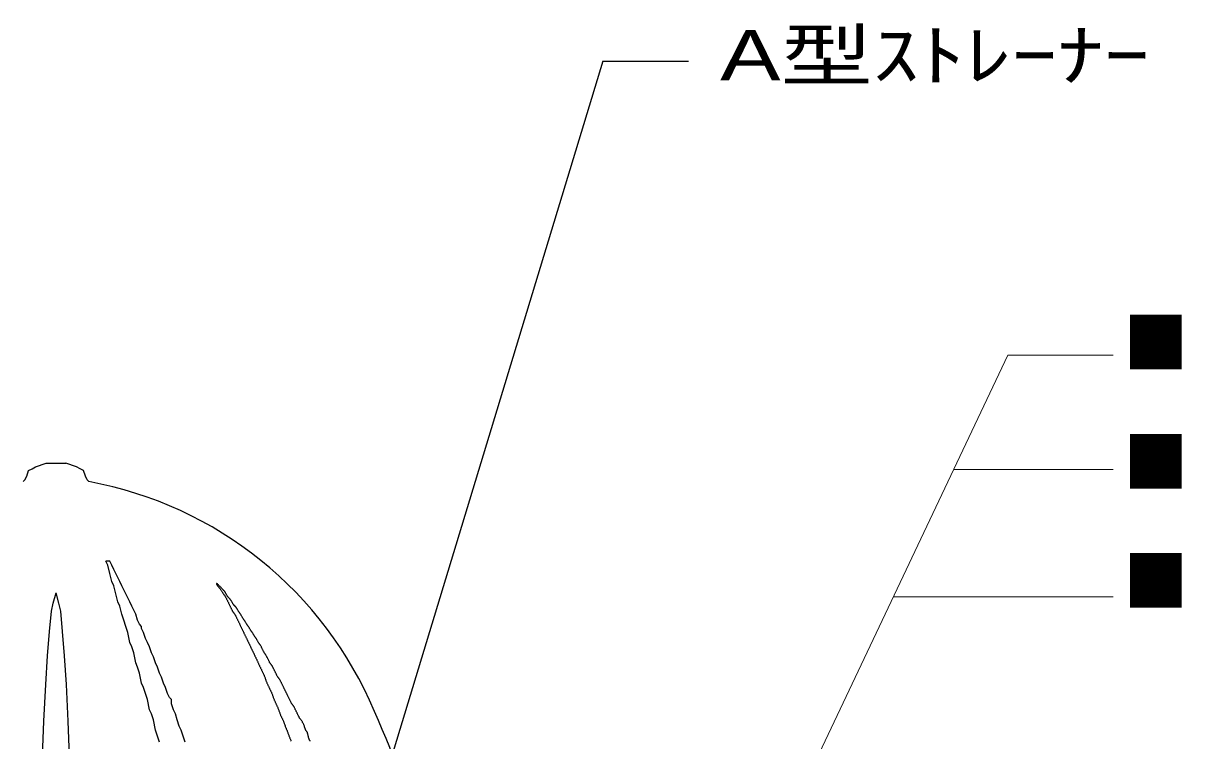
# Model space of a CAD drawing. Units: millimetres, scale not verified. Extents: x -121 to 123, y -55 to 66.
# Drawn here: x -1.2 to 66.6, y 23.9 to 65.9 of the extents above; entities that cross this region are included whole.
import ezdxf
from ezdxf.enums import TextEntityAlignment as Align

# ---------------------------------------------------------------- set-up
doc = ezdxf.new("R2010")
doc.units = ezdxf.units.MM
doc.header["$LTSCALE"] = 0.1
doc.layers.add('0-4_Z_O-文字', color=161, linetype='Continuous', lineweight=18)
doc.layers.add('0-6_寸法線', color=5, linetype='Continuous')
doc.layers.add('0-7_寸法', color=134, linetype='Continuous')
doc.styles.add('HGPｺﾞｼｯｸM', font='')
doc.styles.get('HGPｺﾞｼｯｸM').set_extended_font_data('HGPｺﾞｼｯｸM')

msp = doc.modelspace()

# ---------------------------------------------------------------- linework, layer by layer
at = {"layer": '0-4_Z_O-文字', "color": 134}
for p, q in [((38.4912, 8.5965), (56.4255, 46.4446)), ((56.4255, 46.4446), (62.5779, 46.4446)), ((53.2593, 39.7627), (62.5779, 39.7627)), ((49.7244, 32.3027), (62.5779, 32.3027))]:
    msp.add_line(p, q, dxfattribs=at)
at = {"layer": '0-6_寸法線', "color": 134}
for p, q in [((32.7249, 63.6347), (37.7249, 63.6347)), ((3.8778, 34.3867), (3.6458, 34.3867))]:
    msp.add_line(p, q, dxfattribs=at)
for points in [[(-1.1971, 39.0454), (-1.0931, 39.1523), (-0.9891, 39.3662), (-0.8851, 39.6969), (-0.677, 39.7997), (-0.4689, 39.9067), (0.1552, 40.1288), (1.2995, 40.1288)], [(2.6519, 39.0454), (2.5478, 39.1523), (2.4438, 39.3662), (2.3398, 39.6969), (2.1317, 39.7997), (1.9237, 39.9067), (1.2995, 40.1288)], [(5.7344, 27.2477), (5.6183, 27.8445), (5.5023, 28.2), (5.3863, 28.4397), (5.2702, 29.0346), (5.1542, 29.3878), (5.0382, 29.6274), (4.9221, 30.2235), (4.8061, 30.5779), (4.6901, 30.9344), (4.574, 31.2933), (4.458, 31.7665), (4.342, 32.0067), (4.2259, 32.4824), (4.1099, 32.9585), (3.9939, 33.199), (3.8778, 33.6734), (3.7618, 34.1508), (3.6458, 34.3867)], [(8.055, 24.5067), (7.939, 24.7472), (7.823, 25.1062), (7.7069, 25.4609), (7.5909, 25.7027), (7.4749, 26.055), (7.4749, 26.294), (7.3588, 26.4125), (7.2428, 26.6507), (7.1268, 27.0088), (7.0107, 27.2477), (6.8947, 27.602), (6.7787, 27.8445), (6.6626, 28.2), (6.5466, 28.4397), (6.4306, 28.794), (6.3145, 29.0346), (6.1985, 29.3878), (6.0825, 29.6274), (5.9664, 29.865), (5.8504, 30.2235), (5.7344, 30.4593), (5.7344, 30.5779), (5.6183, 30.6994), (5.5023, 30.9344), (5.3863, 31.2933), (5.2702, 31.5316), (5.1542, 31.7665), (5.0382, 32.0067), (4.9221, 32.2439), (4.8061, 32.4824), (4.6901, 32.7196), (4.574, 32.9585), (4.458, 33.199), (4.342, 33.436), (4.2259, 33.6734), (4.1099, 33.9121), (3.9939, 34.1508), (3.8778, 34.3867)], [(0.557, 12.1908), (0.4518, 12.4211), (0.3415, 12.6645), (0.2313, 13.0191), (0.121, 13.4953), (0.0108, 14.2139), (-0.0994, 15.1637), (-0.2097, 17.3056), (-0.0994, 21.9493), (0.0108, 25.0422), (0.121, 27.1831), (0.2313, 28.8506), (0.3415, 30.273), (0.4518, 31.4628), (0.562, 31.9401), (0.7274, 32.5432)], [(0.8978, 12.1908), (1.003, 12.4211), (1.1132, 12.6645), (1.2235, 13.0191), (1.3337, 13.4953), (1.4439, 14.2139), (1.5542, 15.1637), (1.6644, 17.3056), (1.5542, 21.9493), (1.4439, 25.0422), (1.3337, 27.1831), (1.2235, 28.8506), (1.1132, 30.273), (1.003, 31.4628), (0.8927, 31.9401), (0.7274, 32.5432)], [(10.4625, 32.7579), (10.4454, 32.7758), (10.4266, 32.7955), (10.4055, 32.8176), (10.3817, 32.8425), (10.3548, 32.8706), (10.3247, 32.9021), (10.2922, 32.9356), (10.2589, 32.9696), (10.2261, 33.0023), (10.195, 33.0322), (10.1671, 33.0577), (10.1436, 33.077), (10.126, 33.0886), (10.1151, 33.0913), (10.1108, 33.0858), (10.1122, 33.0733), (10.1188, 33.055), (10.1299, 33.0321), (10.1447, 33.0057), (10.1627, 32.9771), (10.1832, 32.9473), (10.2055, 32.9175), (10.2291, 32.8878), (10.2536, 32.8581), (10.2785, 32.8285), (10.3035, 32.7989), (10.328, 32.7693), (10.3516, 32.7397), (10.3739, 32.7101), (10.3945, 32.6805), (10.4135, 32.6511), (10.4312, 32.6221), (10.4478, 32.5937), (10.4635, 32.5664), (10.4785, 32.5401), (10.4931, 32.5154), (10.5074, 32.4922), (10.5217, 32.4709), (10.536, 32.451)], [(11.0223, 31.9973), (11.008, 32.0231), (10.9937, 32.0485), (10.9794, 32.073), (10.9651, 32.096), (10.9508, 32.1173), (10.9365, 32.137), (10.9222, 32.1552), (10.9079, 32.1723), (10.8936, 32.1885), (10.8793, 32.204), (10.865, 32.219), (10.8507, 32.2338), (10.8364, 32.2486), (10.8221, 32.2637), (10.8078, 32.2793), (10.7935, 32.2956), (10.7792, 32.3129), (10.7649, 32.3314), (10.7506, 32.3514), (10.7363, 32.3731), (10.722, 32.3965), (10.7077, 32.4215), (10.6933, 32.4474), (10.679, 32.4737), (10.6647, 32.5), (10.6504, 32.5258), (10.6361, 32.5506), (10.6218, 32.5739), (10.6075, 32.5953), (10.5932, 32.615), (10.5789, 32.6331), (10.5646, 32.6501), (10.5503, 32.6662), (10.536, 32.6815), (10.5217, 32.6964), (10.5074, 32.7112), (10.493, 32.7261), (10.4782, 32.7415), (10.4625, 32.7579)], [(10.536, 32.451), (10.5503, 32.432), (10.5646, 32.4136), (10.5789, 32.3951), (10.5932, 32.3761), (10.6075, 32.3562), (10.6218, 32.3349), (10.6361, 32.3118), (10.6504, 32.2871), (10.6647, 32.2609), (10.679, 32.2335), (10.6933, 32.2052), (10.7077, 32.1763), (10.722, 32.1469), (10.7363, 32.1173), (10.7506, 32.0877), (10.7649, 32.0581), (10.7792, 32.0285), (10.7935, 31.999), (10.8078, 31.9694), (10.8221, 31.9397), (10.8364, 31.9101), (10.8507, 31.8803), (10.865, 31.8505), (10.8793, 31.8206), (10.8936, 31.7906), (10.9079, 31.7606), (10.9222, 31.7306), (10.9365, 31.7006), (10.9508, 31.6706), (10.9651, 31.6407), (10.9794, 31.6108), (10.9937, 31.5812), (11.008, 31.5521), (11.0223, 31.5237), (11.0366, 31.4963), (11.0509, 31.4701), (11.0652, 31.4452), (11.0796, 31.422), (11.0939, 31.4005)], [(11.5802, 31.1915), (11.5659, 31.217), (11.5516, 31.2415), (11.5373, 31.2647), (11.523, 31.286), (11.5087, 31.3059), (11.4944, 31.3249), (11.4801, 31.3434), (11.4658, 31.3619), (11.4515, 31.3809), (11.4371, 31.4009), (11.4228, 31.4223), (11.4085, 31.4455), (11.3942, 31.4701), (11.3799, 31.4957), (11.3656, 31.5218), (11.3513, 31.548), (11.337, 31.5738), (11.3227, 31.5986), (11.3084, 31.6221), (11.2941, 31.6439), (11.2798, 31.664), (11.2655, 31.6827), (11.2512, 31.7002), (11.2369, 31.7167), (11.2226, 31.7325), (11.2083, 31.7477), (11.194, 31.7626), (11.1797, 31.7774), (11.1654, 31.7923), (11.1511, 31.8076), (11.1368, 31.8235), (11.1225, 31.8404), (11.1082, 31.8584), (11.0939, 31.8778), (11.0796, 31.8989), (11.0652, 31.9218), (11.0509, 31.9461), (11.0366, 31.9714), (11.0223, 31.9973)], [(11.0939, 31.4005), (11.1082, 31.3804), (11.1225, 31.3612), (11.1368, 31.3425), (11.1511, 31.3238), (11.1654, 31.3047), (11.1797, 31.2847), (11.194, 31.2633), (11.2083, 31.2403), (11.2226, 31.2156), (11.2369, 31.1896), (11.2512, 31.1624), (11.2655, 31.1343), (11.2798, 31.1055), (11.2941, 31.0762), (11.3084, 31.0466), (11.3227, 31.0169), (11.337, 30.9872), (11.3513, 30.9575), (11.3656, 30.9277), (11.3799, 30.8979), (11.3942, 30.8681), (11.4085, 30.8382), (11.4228, 30.8083), (11.4371, 30.7784), (11.4515, 30.7484), (11.4658, 30.7185), (11.4801, 30.6885), (11.4944, 30.6586), (11.5087, 30.6287), (11.523, 30.5989), (11.5373, 30.5691), (11.5516, 30.5393), (11.5659, 30.5096), (11.5802, 30.4799), (11.5945, 30.4502), (11.6088, 30.4205), (11.6231, 30.3908), (11.6374, 30.361), (11.6517, 30.3312)], [(12.138, 30.3116), (12.1237, 30.3314), (12.1094, 30.3528), (12.0951, 30.3759), (12.0808, 30.4005), (12.0665, 30.4261), (12.0522, 30.4521), (12.0379, 30.4782), (12.0236, 30.5038), (12.0093, 30.5284), (11.995, 30.5516), (11.9807, 30.5731), (11.9664, 30.5931), (11.9521, 30.6121), (11.9378, 30.6306), (11.9235, 30.6491), (11.9092, 30.668), (11.8949, 30.6878), (11.8806, 30.709), (11.8663, 30.7319), (11.852, 30.7562), (11.8377, 30.7815), (11.8233, 30.8072), (11.809, 30.8329), (11.7947, 30.8582), (11.7804, 30.8827), (11.7661, 30.9058), (11.7518, 30.9273), (11.7375, 30.9474), (11.7232, 30.9667), (11.7089, 30.9855), (11.6946, 31.0044), (11.6803, 31.0237), (11.666, 31.044), (11.6517, 31.0657), (11.6374, 31.089), (11.6231, 31.1137), (11.6088, 31.1394), (11.5945, 31.1654), (11.5802, 31.1915)], [(11.6517, 30.3312), (11.666, 30.3014), (11.6803, 30.2715), (11.6946, 30.2415), (11.7089, 30.2116), (11.7232, 30.1817), (11.7375, 30.1517), (11.7518, 30.1219), (11.7661, 30.0921), (11.7804, 30.0624), (11.7947, 30.0327), (11.809, 30.0031), (11.8233, 29.9735), (11.8377, 29.944), (11.852, 29.9145), (11.8663, 29.885), (11.8806, 29.8556), (11.8949, 29.8261), (11.9092, 29.7966), (11.9235, 29.767), (11.9378, 29.7375), (11.9521, 29.7079), (11.9664, 29.6783), (11.9807, 29.6487), (11.995, 29.6191), (12.0093, 29.5894), (12.0236, 29.5596), (12.0379, 29.5299), (12.0522, 29.5001), (12.0665, 29.4703), (12.0808, 29.4406), (12.0951, 29.4108), (12.1094, 29.381), (12.1237, 29.3512), (12.138, 29.3215), (12.1523, 29.2917), (12.1666, 29.2619), (12.1809, 29.2321), (12.1952, 29.2023), (12.2096, 29.1724)], [(12.6959, 29.4566), (12.6816, 29.4798), (12.6673, 29.5013), (12.653, 29.5214), (12.6387, 29.5406), (12.6244, 29.5593), (12.6101, 29.5781), (12.5958, 29.5973), (12.5814, 29.6175), (12.5671, 29.6391), (12.5528, 29.6624), (12.5385, 29.6872), (12.5242, 29.713), (12.5099, 29.7394), (12.4956, 29.7658), (12.4813, 29.7918), (12.467, 29.8169), (12.4527, 29.8408), (12.4384, 29.863), (12.4241, 29.8839), (12.4098, 29.9039), (12.3955, 29.9233), (12.3812, 29.9426), (12.3669, 29.9623), (12.3526, 29.9827), (12.3383, 30.0043), (12.324, 30.0273), (12.3097, 30.0515), (12.2954, 30.0764), (12.2811, 30.1016), (12.2668, 30.1268), (12.2525, 30.1514), (12.2382, 30.1751), (12.2239, 30.1975), (12.2096, 30.2182), (12.1952, 30.2376), (12.1809, 30.2562), (12.1666, 30.2744), (12.1523, 30.2927), (12.138, 30.3116)], [(12.2096, 29.1724), (12.2239, 29.1426), (12.2382, 29.1126), (12.2525, 29.0826), (12.2668, 29.0527), (12.2811, 29.0227), (12.2954, 28.9927), (12.3097, 28.9628), (12.324, 28.9329), (12.3383, 28.9031), (12.3526, 28.8733), (12.3669, 28.8436), (12.3812, 28.8139), (12.3955, 28.784), (12.4098, 28.754), (12.4241, 28.7238), (12.4384, 28.6934), (12.4527, 28.6626), (12.467, 28.6314), (12.4813, 28.6), (12.4956, 28.5683), (12.5099, 28.5366), (12.5242, 28.5049), (12.5385, 28.4732), (12.5528, 28.4418), (12.5671, 28.4106), (12.5814, 28.3798), (12.5958, 28.3493), (12.6101, 28.3191), (12.6244, 28.2891), (12.6387, 28.2594), (12.653, 28.2297), (12.6673, 28.2002), (12.6816, 28.1707), (12.6959, 28.1412), (12.7102, 28.1117), (12.7245, 28.0823), (12.7388, 28.0528), (12.7531, 28.0233), (12.7674, 27.9938)], [(13.2537, 28.4262), (13.2394, 28.4492), (13.2251, 28.4738), (13.2108, 28.4998), (13.1965, 28.5269), (13.1822, 28.555), (13.1679, 28.5837), (13.1536, 28.613), (13.1393, 28.6424), (13.125, 28.6719), (13.1107, 28.7011), (13.0964, 28.7301), (13.0821, 28.7584), (13.0678, 28.7861), (13.0535, 28.813), (13.0392, 28.8387), (13.0249, 28.8632), (13.0106, 28.8865), (12.9963, 28.9086), (12.982, 28.9301), (12.9677, 28.9512), (12.9533, 28.9723), (12.939, 28.9938), (12.9247, 29.016), (12.9104, 29.0392), (12.8961, 29.0638), (12.8818, 29.0897), (12.8675, 29.1166), (12.8532, 29.1444), (12.8389, 29.173), (12.8246, 29.2021), (12.8103, 29.2316), (12.796, 29.2612), (12.7817, 29.291), (12.7674, 29.3205), (12.7531, 29.3495), (12.7388, 29.3779), (12.7245, 29.4054), (12.7102, 29.4317), (12.6959, 29.4566)], [(12.7674, 27.9938), (12.7817, 27.9643), (12.796, 27.9349), (12.8103, 27.9053), (12.8246, 27.8756), (12.8389, 27.8454), (12.8532, 27.8145), (12.8675, 27.7826), (12.8818, 27.7497), (12.8961, 27.7153), (12.9104, 27.6793), (12.9247, 27.6417), (12.939, 27.6026), (12.9533, 27.5626), (12.9677, 27.5221), (12.982, 27.4817), (12.9963, 27.4417), (13.0106, 27.4026), (13.0249, 27.3649), (13.0392, 27.3289), (13.0535, 27.2946), (13.0678, 27.2616), (13.0821, 27.2298), (13.0964, 27.1989), (13.1107, 27.1686), (13.125, 27.1389), (13.1393, 27.1094), (13.1536, 27.0799), (13.1679, 27.0504), (13.1822, 27.0209), (13.1965, 26.9915), (13.2108, 26.962), (13.2251, 26.9325), (13.2394, 26.903), (13.2537, 26.8735), (13.268, 26.844), (13.2823, 26.8143), (13.2966, 26.784), (13.3109, 26.7531), (13.3252, 26.7213)], [(13.8116, 27.4648), (13.7973, 27.4846), (13.783, 27.5036), (13.7687, 27.5221), (13.7544, 27.5406), (13.7401, 27.5596), (13.7258, 27.5795), (13.7114, 27.6007), (13.6971, 27.6237), (13.6828, 27.6483), (13.6685, 27.6743), (13.6542, 27.7015), (13.6399, 27.7295), (13.6256, 27.7583), (13.6113, 27.7875), (13.597, 27.8169), (13.5827, 27.8464), (13.5684, 27.8759), (13.5541, 27.9054), (13.5398, 27.9349), (13.5255, 27.9643), (13.5112, 27.9938), (13.4969, 28.0233), (13.4826, 28.0528), (13.4683, 28.0822), (13.454, 28.1114), (13.4397, 28.1402), (13.4254, 28.1682), (13.4111, 28.1954), (13.3968, 28.2214), (13.3825, 28.246), (13.3682, 28.269), (13.3539, 28.2902), (13.3395, 28.3101), (13.3252, 28.3291), (13.3109, 28.3476), (13.2966, 28.3661), (13.2823, 28.3851), (13.268, 28.4049), (13.2537, 28.4262)], [(6.7787, 23.7984), (6.6626, 24.158), (6.5466, 24.5067), (6.4306, 25.1062), (6.3145, 25.4609), (6.1985, 25.7027), (6.0825, 26.294), (5.9664, 26.6507), (5.8504, 27.0088), (5.7344, 27.2477)], [(14.3694, 26.3429), (14.3551, 26.3723), (14.3408, 26.4018), (14.3265, 26.4313), (14.3122, 26.4608), (14.2979, 26.4903), (14.2836, 26.5198), (14.2693, 26.5492), (14.255, 26.5787), (14.2407, 26.6082), (14.2264, 26.6377), (14.2121, 26.6672), (14.1978, 26.6966), (14.1835, 26.7261), (14.1692, 26.7556), (14.1549, 26.7851), (14.1406, 26.8146), (14.1263, 26.844), (14.112, 26.8735), (14.0976, 26.903), (14.0833, 26.9325), (14.069, 26.962), (14.0547, 26.9915), (14.0404, 27.0209), (14.0261, 27.0504), (14.0118, 27.0799), (13.9975, 27.1094), (13.9832, 27.1389), (13.9689, 27.1683), (13.9546, 27.1978), (13.9403, 27.2273), (13.926, 27.2567), (13.9117, 27.286), (13.8974, 27.3147), (13.8831, 27.3428), (13.8688, 27.3699), (13.8545, 27.3959), (13.8402, 27.4205), (13.8259, 27.4435), (13.8116, 27.4648)], [(13.3252, 26.7213), (13.3395, 26.6883), (13.3539, 26.654), (13.3682, 26.618), (13.3825, 26.5803), (13.3968, 26.5412), (13.4111, 26.5012), (13.4254, 26.4608), (13.4397, 26.4203), (13.454, 26.3803), (13.4683, 26.3413), (13.4826, 26.3036), (13.4969, 26.2676), (13.5112, 26.2332), (13.5255, 26.2003), (13.5398, 26.1684), (13.5541, 26.1375), (13.5684, 26.1073), (13.5827, 26.0776), (13.597, 26.0481), (13.6113, 26.0185), (13.6256, 25.9888), (13.6399, 25.9586), (13.6542, 25.9277), (13.6685, 25.8958), (13.6828, 25.8629), (13.6971, 25.8285), (13.7114, 25.7925), (13.7258, 25.7549), (13.7401, 25.7158), (13.7544, 25.6758), (13.7687, 25.6353), (13.783, 25.5949), (13.7973, 25.5549), (13.8116, 25.5158), (13.8259, 25.4781), (13.8402, 25.4421), (13.8545, 25.4078), (13.8688, 25.3748), (13.8831, 25.343)], [(14.9226, 25.3206), (14.9106, 25.3454), (14.8977, 25.3721), (14.8841, 25.4001), (14.87, 25.429), (14.8558, 25.4584), (14.8414, 25.4879), (14.8271, 25.5174), (14.8128, 25.5469), (14.7985, 25.5764), (14.7842, 25.6058), (14.7699, 25.6353), (14.7556, 25.6648), (14.7413, 25.6943), (14.727, 25.7237), (14.7127, 25.7529), (14.6984, 25.7817), (14.6841, 25.8097), (14.6698, 25.8369), (14.6555, 25.8629), (14.6412, 25.8875), (14.6269, 25.9105), (14.6126, 25.9317), (14.5983, 25.9516), (14.584, 25.9706), (14.5697, 25.9891), (14.5554, 26.0076), (14.5411, 26.0266), (14.5268, 26.0464), (14.5125, 26.0677), (14.4982, 26.0907), (14.4839, 26.1153), (14.4695, 26.1413), (14.4552, 26.1684), (14.4409, 26.1965), (14.4266, 26.2252), (14.4123, 26.2545), (14.398, 26.2839), (14.3837, 26.3134), (14.3694, 26.3429)], [(13.8831, 25.343), (13.8974, 25.3121), (13.9117, 25.2818), (13.926, 25.2521), (13.9403, 25.2226), (13.9546, 25.1931), (13.9689, 25.1633), (13.9832, 25.1331), (13.9975, 25.1022), (14.0118, 25.0704), (14.0261, 25.0374), (14.0404, 25.003), (14.0547, 24.9671), (14.069, 24.9294), (14.0833, 24.8903), (14.0976, 24.8503), (14.112, 24.8098), (14.1263, 24.7694), (14.1406, 24.7294), (14.1549, 24.6903), (14.1692, 24.6526), (14.1835, 24.6166), (14.1978, 24.582), (14.2121, 24.5483), (14.2264, 24.515), (14.2407, 24.4818), (14.255, 24.4481), (14.2693, 24.4135), (14.2836, 24.3774), (14.2979, 24.3398), (14.3122, 24.3007), (14.3265, 24.2607), (14.3408, 24.2202), (14.3551, 24.1798), (14.3694, 24.1398), (14.3837, 24.1007), (14.398, 24.063), (14.4123, 24.027), (14.4266, 23.9924), (14.4409, 23.9586)], [(15.3697, 24.461), (15.3581, 24.4766), (15.3466, 24.4941), (15.3353, 24.5135), (15.3248, 24.5347), (15.3153, 24.5577), (15.3065, 24.5823), (15.2982, 24.6083), (15.2902, 24.6354), (15.2821, 24.6635), (15.2738, 24.6922), (15.2648, 24.7214), (15.255, 24.7509), (15.244, 24.7804), (15.232, 24.8098), (15.2189, 24.8393), (15.2047, 24.8688), (15.1895, 24.8983), (15.1733, 24.9278), (15.1562, 24.9572), (15.1381, 24.9867), (15.1191, 25.0161), (15.0997, 25.0451), (15.0804, 25.0731), (15.0615, 25.0997), (15.0435, 25.1245), (15.0269, 25.147), (15.0122, 25.1668), (14.9998, 25.1833), (14.99, 25.1963), (14.9824, 25.2066), (14.9764, 25.2151), (14.9715, 25.2226), (14.9671, 25.2301), (14.9626, 25.2385), (14.9575, 25.2488), (14.9511, 25.2619), (14.9431, 25.2784), (14.9335, 25.2981), (14.9226, 25.3206)], [(8.2871, 23.7984), (8.1711, 24.158), (8.055, 24.5067)], [(15.5983, 23.8714), (15.5866, 23.887), (15.5746, 23.9045), (15.563, 23.9239), (15.5518, 23.9451), (15.5415, 23.9681), (15.532, 23.9927), (15.5231, 24.0186), (15.5148, 24.0458), (15.5069, 24.0738), (15.4994, 24.1026), (15.4921, 24.1318), (15.4849, 24.1613), (15.4778, 24.1907), (15.4708, 24.2196), (15.464, 24.2476), (15.4576, 24.2743), (15.4516, 24.2991), (15.4461, 24.3216), (15.4414, 24.3413), (15.4374, 24.3578), (15.4342, 24.3708), (15.4316, 24.3808), (15.4292, 24.3885), (15.4267, 24.3946), (15.4237, 24.3998), (15.42, 24.4048), (15.4151, 24.4102), (15.4088, 24.4168), (15.4008, 24.425), (15.3914, 24.4352), (15.3809, 24.4472), (15.3697, 24.461)], [(14.4409, 23.9586), (14.4552, 23.9254), (14.4695, 23.8922), (14.4839, 23.8585)]]:
    msp.add_lwpolyline(points, dxfattribs=at)
for centre, radius, start, end in [((-1.4365, 16.8622), 22.5568, 22.79771, 79.55759), ((-25.2298, 5.5004), 48.9099, 2.7682, 24.2678)]:
    msp.add_arc(centre, radius, start, end, dxfattribs=at)
at = {"layer": '0-7_寸法'}
msp.add_line((32.7249, 63.6347), (19.7365, 20.9284), dxfattribs=at)

# ---------------------------------------------------------------- texts
at = {"layer": '0-4_Z_O-文字', "color": 134, "style": 'HGPｺﾞｼｯｸM', "width": 1.35}
msp.add_text('A型ｽﾄﾚｰﾅｰ', height=2.933, dxfattribs=at).set_placement((39.5861, 61.6425), align=Align.BOTTOM_LEFT)
at = {"layer": '0-4_Z_O-文字', "color": 3, "style": 'HGPｺﾞｼｯｸM', "width": 0.95}
msp.add_text('■', height=2.933, dxfattribs=at).set_placement((63.1802, 44.8088), align=Align.BOTTOM_LEFT)
at = {"layer": '0-4_Z_O-文字', "color": 8, "style": 'HGPｺﾞｼｯｸM', "width": 0.95}
msp.add_text('■', height=2.933, dxfattribs=at).set_placement((63.1802, 37.8376), align=Align.BOTTOM_LEFT)
at = {"layer": '0-4_Z_O-文字', "color": 5, "style": 'HGPｺﾞｼｯｸM', "width": 0.95}
msp.add_text('■', height=2.933, dxfattribs=at).set_placement((63.1802, 30.8663), align=Align.BOTTOM_LEFT)

doc.saveas('drawing.dxf')
